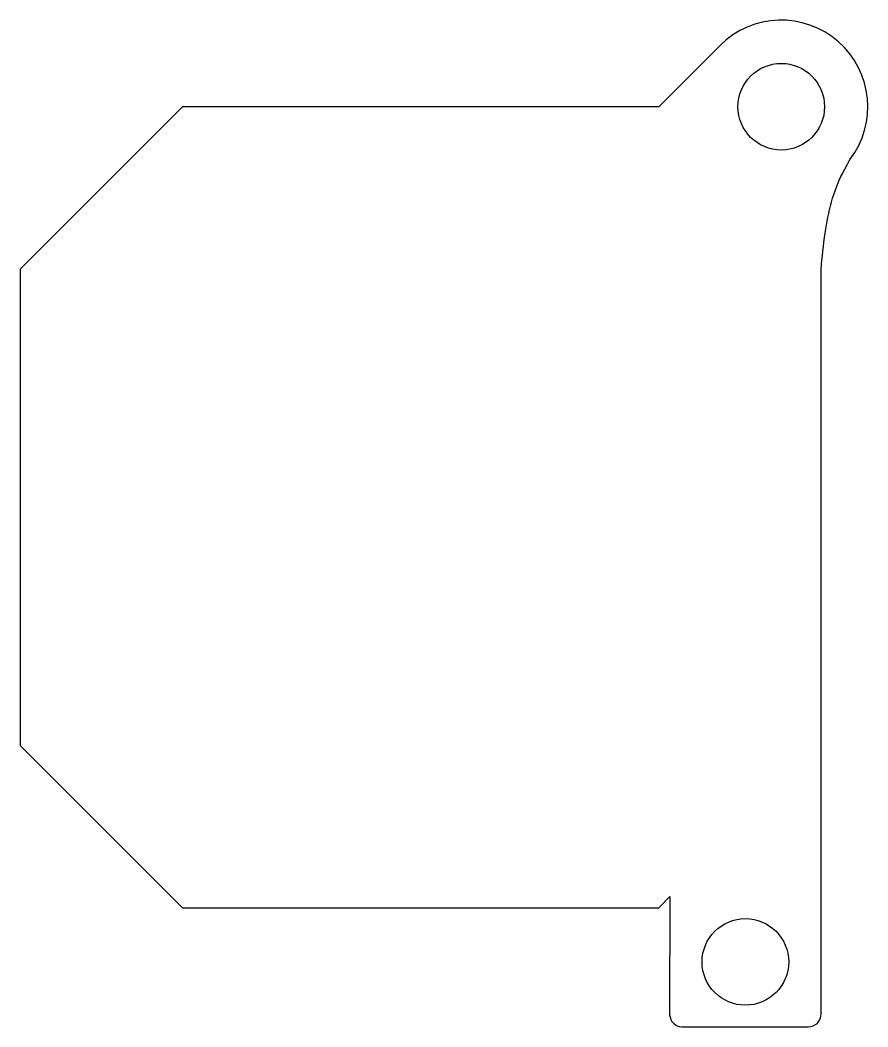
# Model space of a CAD drawing. Header units: millimetres. Extents: x -18.5 to 1.1, y -2.8 to 20.5.
import ezdxf

# ---------------------------------------------------------------- set-up
doc = ezdxf.new("R2010")
doc.units = ezdxf.units.MM
doc.layers.add('Part__Feature008_cs', color=7, linetype='CONTINUOUS')

msp = doc.modelspace()

# ---------------------------------------------------------------- linework, layer by layer
at = {"layer": 'Part__Feature008_cs'}
for p, q in [((-2.336, 19.914, -1.5), (-3.75, 18.5, -1.5)), ((-14.75, 18.5, -1.5), (-18.5, 14.75, -1.5)), ((-3.75, 18.5, -1.5), (-14.75, 18.5, -1.5)), ((-18.5, 14.75, -1.5), (-18.5, 3.75, -1.5)), ((0, -2.45, -1.5), (0, 14.75, -1.5)), ((-18.5, 3.75, -1.5), (-14.75, 0, -1.5)), ((-3.75, 0, -1.5), (-3.492, 0.258, -1.5)), ((-3.492, 0.258, -1.5), (-3.499, -2.472, -1.5)), ((-14.75, 0, -1.5), (-3.75, 0, -1.5)), ((-3.222, -2.75, -1.5), (-0.3, -2.75, -1.5))]:
    msp.add_line(p, q, dxfattribs=at)
for centre in [(-0.922, 18.5, -1.5), (-1.75, -1.25, -1.5)]:
    msp.add_circle(centre, 1, dxfattribs=at)
for centre, radius, start, end in [((-0.922, 18.5, -1.5), 2, -37.6253, 135), ((-3.2, -2.451, -1.5), 0.3, -175.9886, -94.1623), ((-0.3, -2.45, -1.5), 0.3, -90, 0)]:
    msp.add_arc(centre, radius, start, end, dxfattribs=at)
msp.add_open_spline([(0.497, 16.965, -1.5), (0.662, 17.279, -1.5)], degree=1, dxfattribs=at)
msp.add_open_spline([(0, 14.75, -1.5), (0.021, 15.03, -1.5), (0.053, 15.307, -1.5), (0.093, 15.582, -1.5), (0.168, 16.065, -1.5), (0.274, 16.55, -1.5), (0.497, 16.965, -1.5)], degree=3, knots=[0, 0, 0, 0, 0.360929, 0.360929, 0.360929, 0.9999348, 0.9999348, 0.9999348, 0.9999348], dxfattribs=at)

doc.saveas('drawing.dxf')
